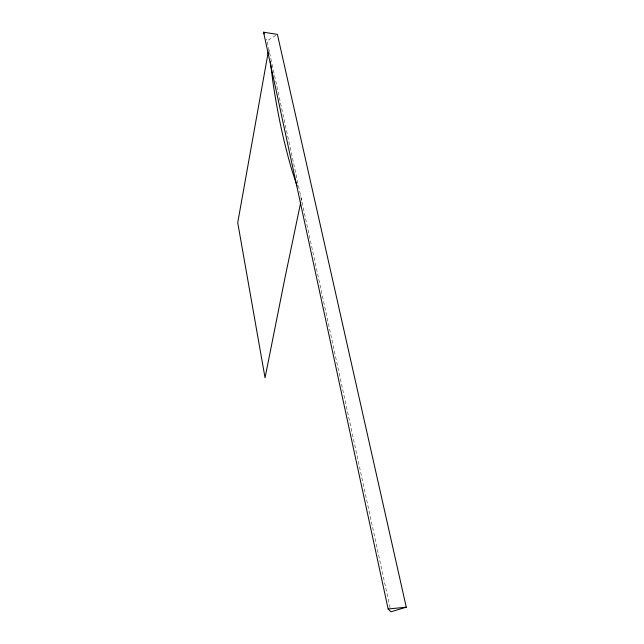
<?xml version="1.0" encoding="UTF-8"?>
<svg xmlns="http://www.w3.org/2000/svg" width="644" height="644" viewBox="0 0 644 644"><rect width="100%" height="100%" fill="white"/><g stroke="black" fill="none" stroke-linecap="round" stroke-linejoin="round"><path stroke-width="0.48" stroke-dasharray="3.22 2.42" d="M300.981 201.186L301.392 199.229L300.152 195.438M275.809 35.396L267.027 40.902L266.334 39.163M267.236 41.884L271.929 63.506M272.146 64.489L390.095 607.872M268.918 50.023L269.16 51.963"/><path stroke-width="0.97" d="M268.25 51.971L237.725 222.687L265.046 377.811L284.785 278.731L300.772 202.16M406.275 607.195L390.948 611.8L388.147 608.991L263.557 32.2L277.403 34.39L406.275 607.195L388.147 608.991M263.557 32.2L264.249 33.939M297.053 185.971L292.094 170.821A2184.794 749.238 -58 0 1 272.79 81.08L270.367 61.671"/></g></svg>
